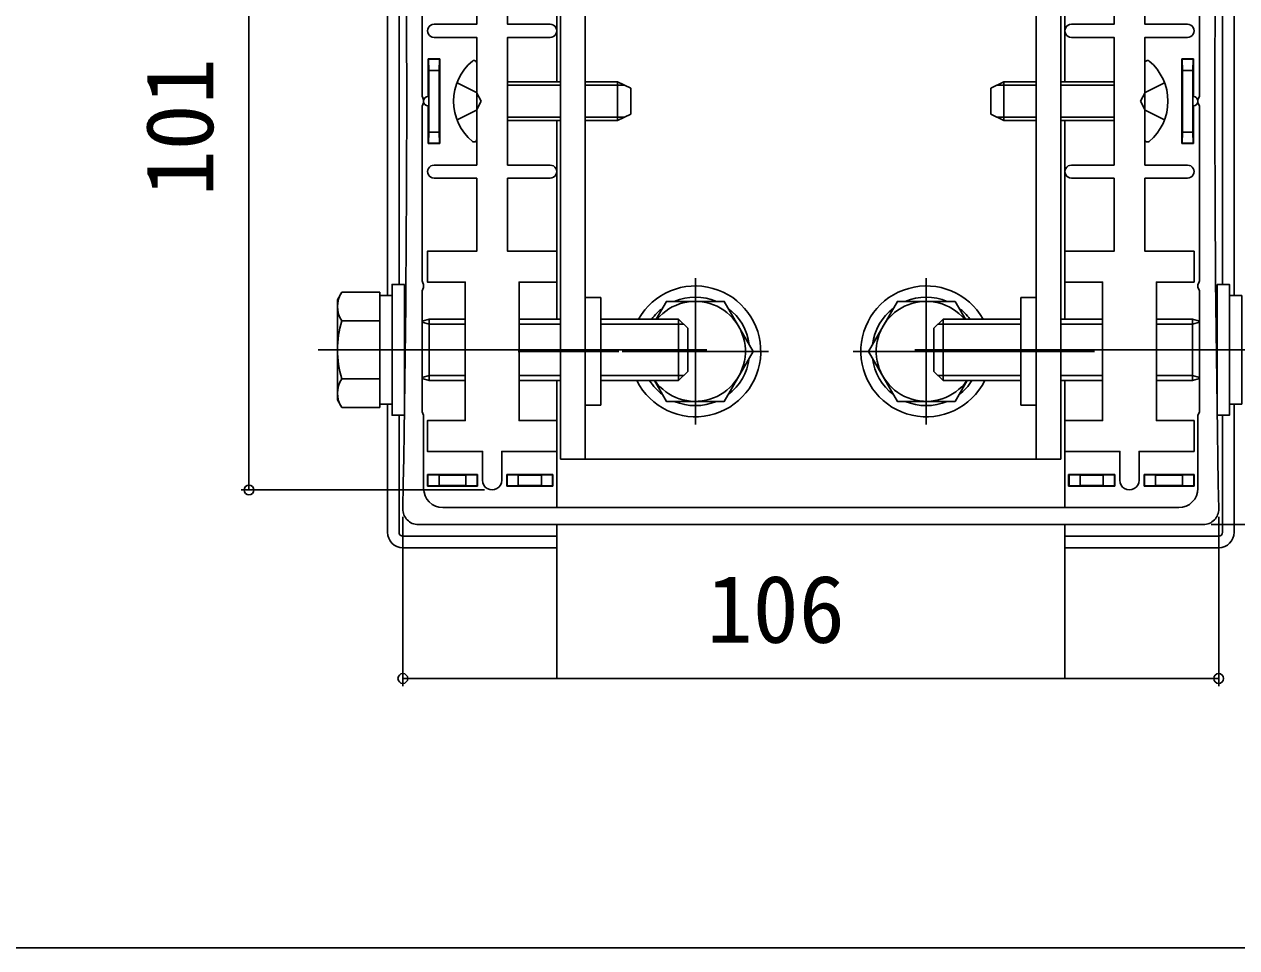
# Model space of a CAD drawing. Units: millimetres, scale not verified. Extents: x -525 to 525, y -783 to 779.
# Drawn here: x -352 to -194.4, y 54.1 to 174.1 of the extents above; entities that cross this region are included whole.
import ezdxf
from ezdxf.enums import TextEntityAlignment as Align

# ---------------------------------------------------------------- set-up
doc = ezdxf.new("R2010")
doc.units = ezdxf.units.MM
doc.header["$LTSCALE"] = 4
for name, color, linetype in [('0-2_YKK_11', 7, 'Continuous'), ('0-3_YKK_12', 2, 'Continuous'), ('0-4_YKK_13', 4, 'Continuous'), ('0-5_YKK_D', 6, 'Continuous')]:
    doc.layers.add(name, color=color, linetype=linetype)
doc.styles.add('ＭＳ ゴシック', font='')
doc.styles.get('ＭＳ ゴシック').set_extended_font_data('MS Gothic')

msp = doc.modelspace()

# ---------------------------------------------------------------- linework, layer by layer
at = {"layer": '0-2_YKK_11'}
for p, q in [((-297.577, 111.303), (-201.977, 111.303)), ((-300.777, 109.103), (-198.777, 109.103))]:
    msp.add_line(p, q, dxfattribs=at)
for points in [[(-283.627, 174.103), (-289.177, 174.103), (-289.177, 183.603), (-282.777, 183.603), (-282.777, 187.603), (-287.677, 187.603), (-287.677, 205.603), (-282.777, 205.603), (-282.777, 209.603), (-289.927, 209.603), (-289.927, 213.353)], [(-215.927, 174.103), (-210.377, 174.103), (-210.377, 183.603), (-216.777, 183.603), (-216.777, 187.603), (-211.877, 187.603), (-211.877, 205.603), (-216.777, 205.603), (-216.777, 209.603), (-209.627, 209.603), (-209.627, 213.353)], [(-294.677, 205.603), (-294.677, 187.603), (-299.577, 187.603), (-299.577, 183.603), (-293.177, 183.603), (-293.177, 174.103), (-298.727, 174.103)], [(-204.877, 205.603), (-204.877, 187.603), (-199.977, 187.603), (-199.977, 183.603), (-206.377, 183.603), (-206.377, 174.103), (-200.827, 174.103)], [(-300.277, 187.456), (-300.277, 164.751), (-300.177, 164.527), (-300.077, 164.303), (-300.077, 163.903), (-300.177, 163.68), (-300.277, 163.456), (-300.277, 140.751), (-300.177, 140.527), (-300.077, 140.303), (-300.077, 139.903), (-300.177, 139.68), (-300.277, 139.456), (-300.277, 123.751), (-300.177, 123.527), (-300.077, 123.303), (-300.077, 113.803)], [(-199.477, 113.803), (-199.477, 123.303), (-199.377, 123.527), (-199.277, 123.751), (-199.277, 139.456), (-199.377, 139.68), (-199.477, 139.903), (-199.477, 140.303), (-199.377, 140.527), (-199.277, 140.751), (-199.277, 163.456), (-199.377, 163.68), (-199.477, 163.903), (-199.477, 164.303), (-199.377, 164.527), (-199.277, 164.751), (-199.277, 187.456)], [(-298.727, 172.403), (-293.177, 172.403), (-293.177, 155.803), (-298.727, 155.803)], [(-283.627, 155.803), (-289.177, 155.803), (-289.177, 172.403), (-283.627, 172.403)], [(-215.927, 155.803), (-210.377, 155.803), (-210.377, 172.403), (-215.927, 172.403)], [(-200.827, 172.403), (-206.377, 172.403), (-206.377, 155.803), (-200.827, 155.803)], [(-298.727, 154.103), (-293.177, 154.103), (-293.177, 144.603), (-299.577, 144.603), (-299.577, 140.603), (-294.677, 140.603), (-294.677, 122.603), (-299.577, 122.603), (-299.577, 118.603), (-292.427, 118.603), (-292.427, 114.853)], [(-289.927, 114.853), (-289.927, 118.603), (-282.777, 118.603), (-282.777, 122.603), (-287.677, 122.603), (-287.677, 140.603), (-282.777, 140.603), (-282.777, 144.603), (-289.177, 144.603), (-289.177, 154.103), (-283.627, 154.103)], [(-209.627, 114.853), (-209.627, 118.603), (-216.777, 118.603), (-216.777, 122.603), (-211.877, 122.603), (-211.877, 140.603), (-216.777, 140.603), (-216.777, 144.603), (-210.377, 144.603), (-210.377, 154.103), (-215.927, 154.103)], [(-200.827, 154.103), (-206.377, 154.103), (-206.377, 144.603), (-199.977, 144.603), (-199.977, 140.603), (-204.877, 140.603), (-204.877, 122.603), (-199.977, 122.603), (-199.977, 118.603), (-207.127, 118.603), (-207.127, 114.853)]]:
    msp.add_lwpolyline(points, dxfattribs=at)
for centre, radius, start, end in [((-3109.507, 164.103), 2807.23, 358.91897, 1.08103), ((2609.952, 164.103), 2807.23, 178.91897, 181.08103), ((-298.727, 173.253), 0.85, 89.99999, 270.00001), ((-283.627, 173.253), 0.85, 269.99999, 90.00001), ((-215.927, 173.253), 0.85, 89.99999, 270.00001), ((-200.827, 173.253), 0.85, 269.99999, 90.00001), ((-298.727, 154.953), 0.85, 89.99999, 270.00001), ((-283.627, 154.953), 0.85, 269.99999, 90.00001), ((-215.927, 154.953), 0.85, 89.99999, 270.00001), ((-200.827, 154.953), 0.85, 269.99999, 90.00001), ((-297.577, 113.803), 2.5, 180.00001, 269.99999), ((-291.177, 114.853), 1.25, 179.99999, 0.00001), ((-208.377, 114.853), 1.25, 179.99999, 0.00001), ((-201.977, 113.803), 2.5, 270.00001, 359.99999), ((-300.777, 111.103), 2, 178.91896, 270), ((-198.777, 111.103), 2, 270, 1.08104)]:
    msp.add_arc(centre, radius, start, end, dxfattribs=at)
at = {"layer": '0-3_YKK_12'}
for p, q in [((-282.777, 166.603), (-282.777, 192.4)), ((-216.777, 166.603), (-216.777, 192.4)), ((-282.777, 135.8), (-282.777, 161.603)), ((-216.777, 135.8), (-216.777, 161.603)), ((-282.777, 111.303), (-282.777, 127.8)), ((-216.777, 111.303), (-216.777, 127.8)), ((-282.777, 89.103), (-282.777, 109.103)), ((-216.777, 89.103), (-216.777, 109.103)), ((340.25, 54.124), (-426.466, 54.124))]:
    msp.add_line(p, q, dxfattribs=at)
at = {"layer": '0-4_YKK_13'}
for p, q in [((-279.077, 210.603), (-279.077, 117.603)), ((-220.477, 210.603), (-220.477, 117.603)), ((-282.777, 192.4), (-282.777, 166.603)), ((-216.777, 192.4), (-216.777, 166.603)), ((-304.777, 189.35), (-304.777, 138.85)), ((-194.777, 189.35), (-194.777, 138.85)), ((-303.277, 187.9), (-303.277, 140.3)), ((-196.277, 187.9), (-196.277, 140.3)), ((-299.432, 169.556), (-299.477, 169.6)), ((-299.477, 164.7), (-299.477, 169.6)), ((-299.477, 169.6), (-297.977, 169.6)), ((-299.432, 169.556), (-299.39, 168.1)), ((-298.022, 169.556), (-299.432, 169.556)), ((-298.065, 168.1), (-298.022, 169.556)), ((-298.022, 169.556), (-297.977, 169.6)), ((-297.977, 169.6), (-297.977, 158.6)), ((-293.177, 169.064), (-293.177, 159.143)), ((-206.377, 169.064), (-206.377, 159.143)), ((-201.577, 169.6), (-201.577, 158.6)), ((-201.532, 169.556), (-201.577, 169.6)), ((-200.077, 169.6), (-201.577, 169.6)), ((-201.49, 168.1), (-201.532, 169.556)), ((-201.532, 169.556), (-200.122, 169.556)), ((-200.122, 169.556), (-200.165, 168.1)), ((-200.122, 169.556), (-200.077, 169.6)), ((-200.077, 164.7), (-200.077, 169.6)), ((-299.39, 160.1), (-299.39, 168.1)), ((-299.39, 168.1), (-298.065, 168.1)), ((-200.165, 168.1), (-201.49, 168.1)), ((-200.165, 160.1), (-200.165, 168.1)), ((-295.74, 166.503), (-293.223, 165.248)), ((-289.177, 166.603), (-282.277, 166.603)), ((-289.177, 166.17), (-282.277, 166.17)), ((-279.077, 166.603), (-274.877, 166.603)), ((-279.077, 166.17), (-273.957, 166.17)), ((-274.877, 161.603), (-274.877, 166.603)), ((-273.177, 165.803), (-274.877, 166.603)), ((-273.177, 162.403), (-273.177, 165.803)), ((-226.377, 165.803), (-224.677, 166.603)), ((-226.377, 162.403), (-226.377, 165.803)), ((-220.477, 166.17), (-225.598, 166.17)), ((-224.677, 161.603), (-224.677, 166.603)), ((-220.477, 166.603), (-224.677, 166.603)), ((-210.377, 166.603), (-217.277, 166.603)), ((-210.377, 166.17), (-217.277, 166.17)), ((-203.815, 166.503), (-206.332, 165.248)), ((-299.477, 164.7), (-299.415, 164.7)), ((-292.614, 164.103), (-293.223, 165.248)), ((-292.614, 164.103), (-293.223, 162.958)), ((-206.941, 164.103), (-206.332, 165.248)), ((-206.941, 164.103), (-206.332, 162.958)), ((-200.077, 164.7), (-200.14, 164.7)), ((-299.415, 163.5), (-299.477, 163.5)), ((-299.477, 158.6), (-299.477, 163.5)), ((-295.74, 161.703), (-293.223, 162.958)), ((-274.877, 161.603), (-273.177, 162.403)), ((-224.677, 161.603), (-226.377, 162.403)), ((-203.815, 161.703), (-206.332, 162.958)), ((-200.14, 163.5), (-200.077, 163.5)), ((-200.077, 158.6), (-200.077, 163.5)), ((-289.177, 162.036), (-282.277, 162.036)), ((-289.177, 161.603), (-282.277, 161.603)), ((-282.777, 161.603), (-282.777, 135.8)), ((-279.077, 162.036), (-273.957, 162.036)), ((-279.077, 161.603), (-274.877, 161.603)), ((-220.477, 162.036), (-225.598, 162.036)), ((-220.477, 161.603), (-224.677, 161.603)), ((-210.377, 162.036), (-217.277, 162.036)), ((-210.377, 161.603), (-217.277, 161.603)), ((-216.777, 161.603), (-216.777, 135.8)), ((-299.39, 160.1), (-299.432, 158.645)), ((-298.022, 158.645), (-298.065, 160.1)), ((-201.532, 158.645), (-201.49, 160.1)), ((-200.165, 160.1), (-200.122, 158.645)), ((-299.432, 158.645), (-299.477, 158.6)), ((-297.977, 158.6), (-299.477, 158.6)), ((-299.432, 158.645), (-298.022, 158.645)), ((-298.022, 158.645), (-297.977, 158.6)), ((-201.532, 158.645), (-201.577, 158.6)), ((-201.577, 158.6), (-200.077, 158.6)), ((-200.122, 158.645), (-201.532, 158.645)), ((-200.122, 158.645), (-200.077, 158.6)), ((-264.777, 141.103), (-264.777, 122.103)), ((-234.777, 141.103), (-234.777, 122.103)), ((-311.274, 138.3), (-310.693, 139.306)), ((-305.774, 139.306), (-310.693, 139.306)), ((-305.774, 124.295), (-305.774, 139.306)), ((-311.274, 125.3), (-311.274, 138.3)), ((-279.077, 138.603), (-277.077, 138.603)), ((-277.077, 124.603), (-277.077, 138.603)), ((-220.477, 138.603), (-222.477, 138.603)), ((-222.477, 124.603), (-222.477, 138.603)), ((-305.774, 135.553), (-310.693, 135.553)), ((-305.774, 127.8), (-305.774, 135.8)), ((-302.574, 135.476), (-302.423, 135.476)), ((-300.277, 135.54), (-299.374, 135.8)), ((-299.374, 135.8), (-294.677, 135.8)), ((-299.374, 135.8), (-299.374, 127.8)), ((-287.677, 135.8), (-282.277, 135.8)), ((-277.077, 135.8), (-266.974, 135.8)), ((-266.974, 135.8), (-266.974, 127.8)), ((-265.774, 134.6), (-266.974, 135.8)), ((-233.781, 134.6), (-232.581, 135.8)), ((-222.477, 135.8), (-232.581, 135.8)), ((-232.581, 135.8), (-232.581, 127.8)), ((-211.877, 135.8), (-217.277, 135.8)), ((-200.181, 135.8), (-204.877, 135.8)), ((-200.181, 135.8), (-200.181, 127.8)), ((-199.277, 135.54), (-200.181, 135.8)), ((-196.981, 135.476), (-197.131, 135.476)), ((-300.277, 135.413), (-299.374, 135.152)), ((-294.677, 135.152), (-299.374, 135.152)), ((-282.277, 135.152), (-287.677, 135.152)), ((-266.326, 135.152), (-277.077, 135.152)), ((-265.774, 134.6), (-265.774, 129)), ((-233.781, 134.6), (-233.781, 129)), ((-233.229, 135.152), (-222.477, 135.152)), ((-217.277, 135.152), (-211.877, 135.152)), ((-204.877, 135.152), (-200.181, 135.152)), ((-199.277, 135.413), (-200.181, 135.152)), ((-313.774, 131.8), (-263.274, 131.8)), ((-287.792, 131.603), (-274.717, 131.603)), ((-274.277, 131.603), (-255.277, 131.603)), ((-244.277, 131.603), (-225.277, 131.603)), ((-185.781, 131.8), (-236.281, 131.8)), ((-225.992, 131.603), (-212.917, 131.603)), ((-305.774, 128.048), (-310.693, 128.048)), ((-302.574, 128.124), (-302.508, 128.124)), ((-300.277, 128.188), (-299.374, 128.448)), ((-299.374, 127.8), (-300.277, 128.061)), ((-294.677, 128.448), (-299.374, 128.448)), ((-294.677, 127.8), (-299.374, 127.8)), ((-282.277, 128.448), (-287.677, 128.448)), ((-282.277, 127.8), (-287.677, 127.8)), ((-282.777, 127.8), (-282.777, 111.303)), ((-266.326, 128.448), (-277.077, 128.448)), ((-266.974, 127.8), (-277.077, 127.8)), ((-265.774, 129), (-266.974, 127.8)), ((-233.781, 129), (-232.581, 127.8)), ((-233.229, 128.448), (-222.477, 128.448)), ((-232.581, 127.8), (-222.477, 127.8)), ((-217.277, 128.448), (-211.877, 128.448)), ((-217.277, 127.8), (-211.877, 127.8)), ((-216.777, 127.8), (-216.777, 111.303)), ((-204.877, 128.448), (-200.181, 128.448)), ((-204.877, 127.8), (-200.181, 127.8)), ((-199.277, 128.188), (-200.181, 128.448)), ((-200.181, 127.8), (-199.277, 128.061)), ((-196.981, 128.124), (-197.047, 128.124)), ((-311.274, 125.3), (-310.693, 124.295)), ((-304.777, 124.75), (-304.777, 108.1)), ((-279.077, 124.603), (-277.077, 124.603)), ((-220.477, 124.603), (-222.477, 124.603)), ((-194.777, 124.75), (-194.777, 108.1)), ((-305.774, 124.295), (-310.693, 124.295)), ((-303.277, 123.3), (-303.277, 108.1)), ((-196.277, 123.3), (-196.277, 108.1)), ((-299.577, 115.6), (-293.077, 115.6)), ((-299.532, 115.556), (-299.577, 115.6)), ((-299.577, 114.1), (-299.577, 115.6)), ((-298.077, 115.513), (-299.532, 115.556)), ((-299.532, 115.556), (-299.532, 114.145)), ((-298.077, 115.513), (-294.577, 115.513)), ((-298.077, 114.188), (-298.077, 115.513)), ((-293.122, 115.556), (-294.577, 115.513)), ((-294.577, 115.513), (-294.577, 114.188)), ((-293.122, 115.556), (-293.077, 115.6)), ((-293.122, 114.145), (-293.122, 115.556)), ((-293.077, 115.6), (-293.077, 114.1)), ((-289.277, 115.6), (-283.277, 115.6)), ((-289.232, 115.556), (-289.277, 115.6)), ((-289.277, 114.1), (-289.277, 115.6)), ((-287.777, 115.513), (-289.232, 115.556)), ((-289.232, 115.556), (-289.232, 114.145)), ((-287.777, 115.513), (-284.777, 115.513)), ((-287.777, 114.188), (-287.777, 115.513)), ((-283.322, 115.556), (-283.277, 115.6)), ((-283.277, 115.6), (-283.277, 114.1)), ((-216.232, 115.556), (-216.277, 115.6)), ((-210.277, 115.6), (-216.277, 115.6)), ((-216.277, 115.6), (-216.277, 114.1)), ((-211.777, 115.513), (-214.777, 115.513)), ((-211.777, 115.513), (-210.322, 115.556)), ((-211.777, 114.188), (-211.777, 115.513)), ((-210.322, 115.556), (-210.277, 115.6)), ((-210.322, 115.556), (-210.322, 114.145)), ((-210.277, 114.1), (-210.277, 115.6)), ((-206.432, 115.556), (-206.477, 115.6)), ((-199.977, 115.6), (-206.477, 115.6)), ((-206.477, 115.6), (-206.477, 114.1)), ((-206.432, 115.556), (-204.977, 115.513)), ((-206.432, 114.145), (-206.432, 115.556)), ((-201.477, 115.513), (-204.977, 115.513)), ((-204.977, 115.513), (-204.977, 114.188)), ((-201.477, 115.513), (-200.022, 115.556)), ((-201.477, 114.188), (-201.477, 115.513)), ((-200.022, 115.556), (-199.977, 115.6)), ((-200.022, 115.556), (-200.022, 114.145)), ((-199.977, 114.1), (-199.977, 115.6)), ((-299.532, 114.145), (-299.577, 114.1)), ((-293.077, 114.1), (-299.577, 114.1)), ((-299.532, 114.145), (-298.077, 114.188)), ((-294.577, 114.188), (-298.077, 114.188)), ((-294.577, 114.188), (-293.122, 114.145)), ((-293.122, 114.145), (-293.077, 114.1)), ((-289.232, 114.145), (-289.277, 114.1)), ((-283.277, 114.1), (-289.277, 114.1)), ((-289.232, 114.145), (-287.777, 114.188)), ((-284.777, 114.188), (-287.777, 114.188)), ((-283.322, 114.145), (-283.277, 114.1)), ((-216.232, 114.145), (-216.277, 114.1)), ((-216.277, 114.1), (-210.277, 114.1)), ((-214.777, 114.188), (-211.777, 114.188)), ((-210.322, 114.145), (-211.777, 114.188)), ((-210.322, 114.145), (-210.277, 114.1)), ((-206.432, 114.145), (-206.477, 114.1)), ((-206.477, 114.1), (-199.977, 114.1)), ((-204.977, 114.188), (-206.432, 114.145)), ((-204.977, 114.188), (-201.477, 114.188)), ((-200.022, 114.145), (-201.477, 114.188)), ((-200.022, 114.145), (-199.977, 114.1)), ((-282.777, 109.103), (-282.777, 107.6)), ((-216.777, 109.103), (-216.777, 107.6)), ((-282.777, 107.574), (-282.777, 106.1)), ((-216.777, 107.574), (-216.777, 106.1)), ((-282.777, 106.1), (-302.777, 106.1)), ((-216.777, 106.1), (-196.777, 106.1))]:
    msp.add_line(p, q, dxfattribs=at)
for points in [[(-217.277, 117.603), (-282.277, 117.603), (-282.277, 210.603), (-217.277, 210.603)], [(-302.574, 140.3), (-302.574, 123.3), (-304.174, 123.3), (-304.174, 140.3)], [(-196.981, 140.3), (-196.981, 123.3), (-195.381, 123.3), (-195.381, 140.3)], [(-304.174, 138.85), (-304.174, 124.75), (-305.774, 124.75), (-305.774, 138.85)], [(-195.381, 138.85), (-195.381, 124.75), (-193.781, 124.75), (-193.781, 138.85)], [(-284.777, 115.513), (-284.777, 114.188), (-283.322, 114.145), (-283.322, 115.556)], [(-214.777, 115.513), (-214.777, 114.188), (-216.232, 114.145), (-216.232, 115.556)]]:
    msp.add_lwpolyline(points, close=True, dxfattribs=at)
for points in [[(-298.065, 168.1), (-298.065, 160.1), (-299.39, 160.1)], [(-201.49, 168.1), (-201.49, 160.1), (-200.165, 160.1)], [(-257.272, 131.603), (-261.025, 138.103), (-268.53, 138.103), (-269.86, 135.8)], [(-229.695, 135.8), (-231.025, 138.103), (-238.53, 138.103), (-242.283, 131.603), (-238.53, 125.103), (-231.025, 125.103), (-229.468, 127.8)], [(-270.087, 127.8), (-268.53, 125.103), (-261.025, 125.103), (-257.272, 131.603)], [(-302.777, 107.6), (-282.777, 107.6), (-282.777, 107.574)], [(-196.777, 107.6), (-216.777, 107.6), (-216.777, 107.574)]]:
    msp.add_lwpolyline(points, dxfattribs=at)
for centre, radius, start, end in [((-289.377, 164.103), 6.8, 129.84036, 230.15964), ((-293.517, 169.064), 0.339, 0, 129.84036), ((-206.038, 169.064), 0.339, 50.15964, 180), ((-210.177, 164.103), 6.8, 309.84036, 50.15964), ((-299.477, 164.1), 0.6, 90, 270), ((-200.077, 164.1), 0.6, 270, 90), ((-293.517, 159.143), 0.339, 230.15964, 0), ((-206.038, 159.143), 0.339, 180, 309.84036), ((-307.951, 137.43), 3.323, 145.61575, 214.38425), ((-264.777, 131.603), 8.5, 206.57743, 150.41134), ((-264.777, 131.603), 7.05, 67.21814, 112.78186), ((-234.777, 131.603), 8.5, 29.58866, 333.42257), ((-234.777, 131.603), 7.05, 67.21814, 112.78186), ((-264.777, 131.603), 7.05, 127.21814, 143.46418), ((-264.777, 131.603), 6.5, 215.80796, 139.78191), ((-264.777, 131.603), 7.05, 7.21814, 52.78186), ((-234.777, 131.603), 7.05, 127.21814, 172.78186), ((-234.777, 131.603), 6.5, 40.21809, 324.19204), ((-234.777, 131.603), 7.05, 36.53582, 52.78186), ((-298.855, 131.8), 12.419, 162.41205, 197.58795), ((-264.777, 131.603), 7.05, 307.21814, 352.78186), ((-234.777, 131.603), 7.05, 187.21814, 232.78186), ((-307.951, 126.171), 3.323, 145.61575, 214.38425), ((-264.777, 131.603), 7.05, 212.64461, 232.78186), ((-234.777, 131.603), 7.05, 307.21814, 327.35539), ((-264.777, 131.603), 7.05, 247.21814, 292.78186), ((-234.777, 131.603), 7.05, 247.21814, 292.78186), ((-302.777, 108.1), 2, 180, 270), ((-302.777, 108.1), 0.5, 180, 270), ((-196.777, 108.1), 2, 270, 0), ((-196.777, 108.1), 0.5, 270, 0)]:
    msp.add_arc(centre, radius, start, end, dxfattribs=at)
for centre, start_param, end_param in [((-299.415, 164.1), 3.1415927, 6.2831853), ((-200.14, 164.1), 6.2831853, 9.424778)]:
    msp.add_ellipse(centre, major_axis=(0, 0.6), ratio=0.03128, start_param=start_param, end_param=end_param, dxfattribs=at)
at = {"layer": '0-5_YKK_D'}
for p, q in [((-322.777, 113.603), (-322.777, 214.603)), ((-292.177, 113.603), (-323.777, 113.603)), ((-302.777, 110.103), (-302.777, 88.103)), ((-197.777, 109.103), (-175.777, 109.103)), ((-196.777, 110.103), (-196.777, 88.103)), ((-196.777, 89.103), (-302.777, 89.103))]:
    msp.add_line(p, q, dxfattribs=at)
for centre in [(-322.777, 113.603), (-302.777, 89.103), (-196.777, 89.103)]:
    msp.add_circle(centre, 0.637, dxfattribs=at)

# ---------------------------------------------------------------- texts
at = {"layer": '0-5_YKK_D', "style": 'ＭＳ ゴシック'}
msp.add_text('101', height=8.798, rotation=90, dxfattribs=at).set_placement((-324.777, 151.728), align=Align.BOTTOM_LEFT)
msp.add_text('106', height=8.798, dxfattribs=at).set_placement((-263.312, 91.103), align=Align.BOTTOM_LEFT)

doc.saveas('drawing.dxf')
